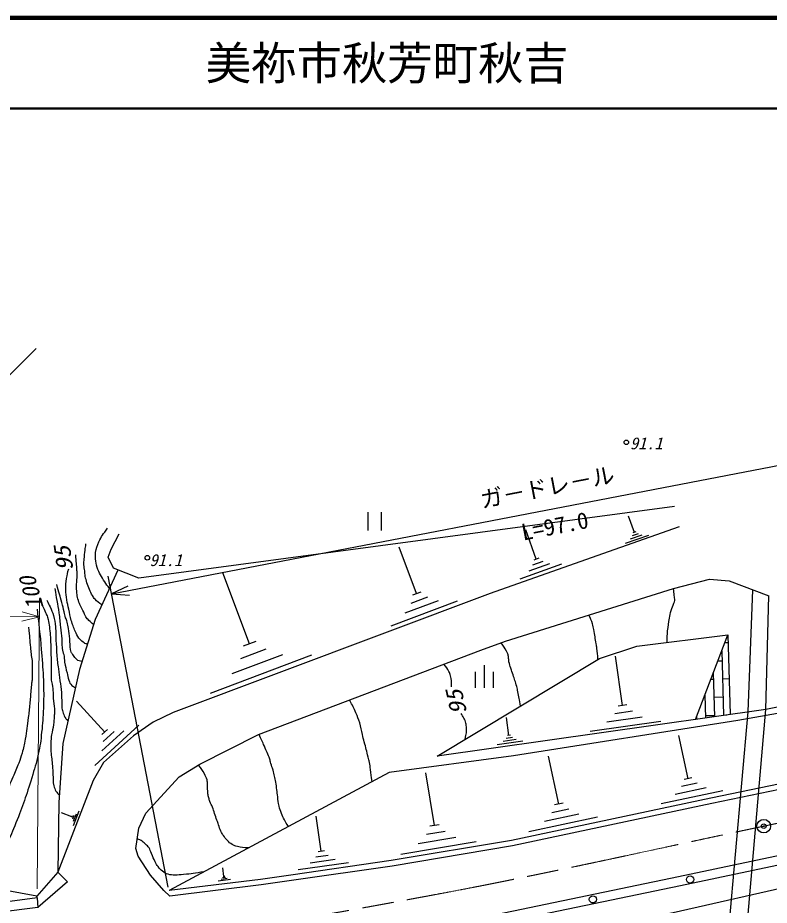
# Model space of a CAD drawing. Units: millimetres, scale not verified. Extents: x 40000 to 680000, y 20000 to 380000.
# Drawn here: x 384296 to 467132, y 282138 to 380000 of the extents above; entities that cross this region are included whole.
import ezdxf
from ezdxf.enums import TextEntityAlignment as Align

# ---------------------------------------------------------------- set-up
doc = ezdxf.new("R2010")
doc.units = ezdxf.units.MM
doc.header["$LTSCALE"] = 1000
doc.header["$PDMODE"] = 32
doc.header["$PDSIZE"] = 500
doc.linetypes.add('CHAIN', pattern=[18.5, 12, -1.5, 3.5, -1.5])
for name, color, linetype, lineweight in [('M-BGD', 7, 'Continuous', 25), ('M-BMK', 2, 'CHAIN', 13), ('M-BMK-SRVR', 3, 'Continuous', 25), ('M-STR-HTXT', 7, 'Continuous', 13), ('M-STR-STRC', 7, 'Continuous', 25), ('M-TTL', 2, 'Continuous', 140), ('M-TTL-LINE', 7, 'Continuous', 50)]:
    doc.layers.add(name, color=color, linetype=linetype, lineweight=lineweight)
doc.layers.add('M-TTL-TXT', color=7, linetype='Continuous')
doc.styles.add('@ＭＳ ゴシック', font='')
doc.styles.add('ＭＳ ゴシック', font='')
doc.styles.get('@ＭＳ ゴシック').set_extended_font_data('@MS Gothic')
doc.styles.get('ＭＳ ゴシック').set_extended_font_data('MS Gothic')

msp = doc.modelspace()

# ---------------------------------------------------------------- linework, layer by layer
at = {"layer": 'M-BGD'}
for p, q in [((422890, 325467), (422890, 323467)), ((424390, 323467), (424390, 325467)), ((452269, 323242), (451630, 325051)), ((441452, 320302), (440315, 323521)), ((453098, 322953), (451806, 322497)), ((452684, 323098), (452038, 322869)), ((452431, 323299), (452108, 323185)), ((453835, 322923), (451251, 322010)), ((428260, 316496), (426336, 321624)), ((442189, 320045), (441040, 319639)), ((441739, 320404), (441165, 320201)), ((444238, 319735), (439640, 318111)), ((442926, 319788), (440627, 318976)), ((409837, 310956), (406898, 318791)), ((429450, 316107), (427619, 315420)), ((428718, 316668), (427802, 316324)), ((464794, 303451), (465313, 316927)), ((466765, 303731), (467086, 316264)), ((432747, 315672), (425421, 312924)), ((430641, 315718), (426978, 314344)), ((410536, 311218), (409137, 310694)), ((411656, 310362), (408857, 309312)), ((462256, 311115), (462611, 311125)), ((416693, 309697), (405499, 305499)), ((413475, 309767), (407878, 307668)), ((450960, 304167), (450185, 309615)), ((461895, 310176), (462101, 303068)), ((435750, 306122), (435750, 308622)), ((461477, 309091), (461926, 309104)), ((434750, 306122), (434750, 307872)), ((436750, 306122), (436750, 307872)), ((460964, 307760), (461105, 302926)), ((460698, 307068), (460984, 307076)), ((461984, 307105), (462727, 307127)), ((460034, 305344), (460108, 302784)), ((393882, 301233), (390780, 304640)), ((459919, 305044), (460043, 305048)), ((461042, 305077), (462042, 305106)), ((452043, 303528), (450098, 303251)), ((451446, 304237), (450473, 304098)), ((462181, 273724), (464794, 303451)), ((464197, 274040), (466765, 303731)), ((438439, 300866), (438158, 302838)), ((453127, 302888), (449236, 302334)), ((459104, 302928), (459112, 302642)), ((460101, 303049), (461100, 303078)), ((462100, 303107), (462446, 303117)), ((397645, 301988), (392777, 297557)), ((394186, 301510), (393577, 300956)), ((455183, 302386), (447401, 301279)), ((395985, 301367), (393551, 299152)), ((394933, 301300), (393716, 300192)), ((438831, 300634), (438127, 300534)), ((438615, 300891), (438263, 300841)), ((458178, 296081), (457165, 300839)), ((439968, 300221), (437151, 299820)), ((439223, 300403), (437815, 300202)), ((443934, 293293), (442810, 298570)), ((430242, 290931), (429269, 296748)), ((459172, 295583), (457473, 295221)), ((458603, 296172), (457753, 295991)), ((462010, 294766), (455214, 293319)), ((460166, 295084), (456768, 294360)), ((445037, 292740), (443152, 292338)), ((444405, 293393), (443463, 293193)), ((390244, 291898), (389103, 292336)), ((390283, 292000), (390204, 291796)), ((390485, 292039), (390328, 291632)), ((390726, 292180), (390413, 291365)), ((391045, 292525), (390419, 290895)), ((417751, 288088), (417195, 291974)), ((448185, 291834), (440646, 290229)), ((446139, 292187), (442370, 291384)), ((430761, 291018), (429723, 290844)), ((431420, 290274), (429342, 289927)), ((434813, 289133), (426504, 287744)), ((432597, 289617), (428443, 288922)), ((418098, 288138), (417404, 288038)), ((420766, 286820), (415214, 286025)), ((419298, 287176), (416522, 286779)), ((418525, 287632), (417137, 287433)), ((388718, 285784), (386385, 283126)), ((388718, 285784), (389765, 284728)), ((407024, 285302), (406907, 286253)), ((407753, 284979), (406395, 284811)), ((407397, 285073), (406718, 284989)), ((407210, 285188), (406871, 285146)), ((407109, 285313), (406939, 285292)), ((386438, 282955), (386385, 283126)), ((386438, 282955), (386516, 281839))]:
    msp.add_line(p, q, dxfattribs=at)
for points in [[(456707, 326093), (397634, 318195), (394864, 319293), (394272, 320507), (394593, 321404), (395467, 323098)], [(457201, 323856), (447508, 320463), (436369, 316498), (401418, 303389), (399235, 302310), (397051, 300814), (393733, 297860), (392601, 295892), (388718, 285784)], [(395342, 319104), (392830, 313639), (391087, 308119), (389267, 299967), (388830, 293477), (388718, 285784)], [(401057, 283155), (400406, 283753), (398931, 285445), (397579, 287568), (397293, 288412), (397657, 290620), (398397, 292308), (402086, 296284), (404354, 297680), (410818, 300979), (435342, 310269), (438044, 311264), (456584, 317055), (460561, 318087), (462727, 317893), (467086, 316264)], [(564387, 318784), (559146, 315304), (543112, 311796), (532016, 309387), (495636, 301349), (493175, 300991), (482366, 298437), (460680, 293947), (438732, 289273), (425473, 287056), (414391, 285454), (411048, 284992), (400983, 283750)], [(486749, 307692), (466765, 303731), (430536, 298576), (448432, 309340), (452539, 310715), (462586, 311973)], [(458987, 302625), (462586, 311973), (462842, 303173)], [(566002, 309055), (544558, 304223), (533169, 301563), (525159, 299860), (485862, 291329), (457129, 285260), (436102, 280887), (418134, 276920), (402713, 273960), (391692, 271329), (389537, 270209), (387762, 269226), (385383, 267286), (384258, 266089), (382940, 264159), (382087, 262550), (381414, 260950), (380819, 258372), (380891, 257255), (380540, 252316), (380047, 246170)], [(566166, 308067), (544781, 303248), (533387, 300587), (525369, 298882), (486071, 290351), (457334, 284281), (436312, 279909), (418336, 275941), (402923, 272982), (392044, 270384), (389998, 269321)], [(495376, 301312), (488041, 306827), (463664, 302508), (438948, 298623), (425222, 296771), (400983, 283750)], [(493324, 300358), (484252, 298215), (460804, 293360), (438844, 288684), (425566, 286463), (414475, 284860), (411126, 284397), (401057, 283155)], [(488073, 288036), (476862, 285791), (470467, 284444), (456534, 281291), (440943, 278031), (403771, 270423), (397436, 269001), (394647, 268373), (390014, 266614), (388583, 265620), (386638, 262939), (384362, 257507)], [(386385, 283126), (374974, 285221), (368641, 286695), (361942, 285421), (352045, 284294), (346567, 283868), (340282, 283499), (322992, 282546), (315624, 275395)], [(389765, 284728), (386514, 281876), (347106, 276932), (329725, 275615), (324092, 275344), (315643, 274895), (288127, 274229), (283504, 274102), (263669, 273526), (252491, 273189), (242349, 274098), (226572, 276240), (225485, 276258), (212566, 278435), (203571, 280077), (184657, 284118)], [(386438, 282955), (347065, 277706), (329701, 276114), (324066, 275843), (315781, 275399), (288114, 274728), (283490, 274601), (263654, 274026), (252505, 273690), (242405, 274595), (226610, 276739), (225531, 276757), (212652, 278927), (203669, 280568), (184762, 284607)]]:
    msp.add_lwpolyline(points, dxfattribs=at)
for centre, radius in [((451376, 333183), 250), ((398578, 320456), 250), ((458404, 284982), 400), ((447695, 282787), 400)]:
    msp.add_circle(centre, radius, dxfattribs=at)
for points, knots in [([(394411, 317079), (394157, 317397), (394088, 317502), (393898, 317785), (393500, 318376), (393285, 318727), (393044, 319398), (392918, 319750), (392913, 319968), (392880, 320340), (392855, 320612), (392832, 320769), (392874, 321040), (392946, 321511), (393058, 321763), (393244, 322202), (393515, 322842), (393713, 323063), (394197, 323704)], [0, 0, 0, 0, 1, 1, 1, 2, 2, 2, 3, 3, 3, 4, 4, 4, 5, 5, 5, 6, 6, 6, 6]), ([(393570, 315249), (393209, 315502), (393064, 315580), (392819, 315871), (392692, 316022), (392626, 316112), (392522, 316280), (392367, 316529), (392304, 316684), (392191, 316955), (392074, 317236), (392015, 317397), (391926, 317689), (391840, 317970), (391792, 318129), (391738, 318418), (391696, 318642), (391699, 318772), (391673, 318998), (391642, 319263), (391605, 319409), (391591, 319675), (391578, 319919), (391603, 320057), (391619, 320301), (391646, 320692), (391666, 320911), (391717, 321299), (391751, 321565), (391764, 321653), (391817, 321978)], [0, 0, 0, 0, 1, 1, 1, 2, 2, 2, 3, 3, 3, 4, 4, 4, 5, 5, 5, 6, 6, 6, 7, 7, 7, 8, 8, 8, 9, 9, 9, 10, 10, 10, 10]), ([(392658, 313094), (392410, 313284), (392329, 313342), (392146, 313529), (391995, 313683), (391904, 313768), (391786, 313949), (391720, 314051), (391718, 314127), (391666, 314237), (391522, 314542), (391422, 314703), (391276, 315007), (391174, 315221), (391117, 315343), (391036, 315567), (390941, 315830), (390904, 315984), (390851, 316259), (390810, 316471), (390808, 316593), (390796, 316808), (390781, 317079), (390781, 317231), (390786, 317503), (390793, 317913), (390850, 318142), (390844, 318553), (390842, 318753), (390831, 318865), (390820, 319064), (390785, 319738), (390758, 319956), (390683, 320787)], [0, 0, 0, 0, 1, 1, 1, 2, 2, 2, 3, 3, 3, 4, 4, 4, 5, 5, 5, 6, 6, 6, 7, 7, 7, 8, 8, 8, 9, 9, 9, 10, 10, 10, 11, 11, 11, 11]), ([(391963, 310892), (391740, 310996), (391663, 311036), (391490, 311159), (391290, 311303), (391177, 311394), (391034, 311595), (390840, 311866), (390770, 312044), (390636, 312350), (390435, 312806), (390335, 313069), (390192, 313546), (390050, 314022), (390017, 314300), (389915, 314786), (389831, 315180), (389775, 315400), (389714, 315798), (389645, 316252), (389601, 316508), (389594, 316966), (389587, 317439), (389609, 317706), (389679, 318174), (389743, 318596), (389781, 318750), (389913, 319242)], [0, 0, 0, 0, 1, 1, 1, 2, 2, 2, 3, 3, 3, 4, 4, 4, 5, 5, 5, 6, 6, 6, 7, 7, 7, 8, 8, 8, 9, 9, 9, 9]), ([(391373, 309024), (391122, 309073), (390976, 309067), (390804, 309228), (390754, 309275), (390732, 309306), (390688, 309358), (390553, 309518), (390492, 309620), (390366, 309788), (390289, 309892), (390224, 309938), (390168, 310055), (390123, 310150), (390131, 310216), (390117, 310321), (390054, 310778), (390071, 311039), (390026, 311498), (389981, 311957), (389950, 312214), (389879, 312670), (389836, 312938), (389815, 313089), (389745, 313351), (389693, 313545), (389631, 313643), (389575, 313836), (389502, 314085), (389483, 314230), (389421, 314482), (389322, 314885), (389260, 315109), (389153, 315510), (388943, 316297), (388868, 316546), (388590, 317519)], [0, 0, 0, 0, 1, 1, 1, 2, 2, 2, 3, 3, 3, 4, 4, 4, 5, 5, 5, 6, 6, 6, 7, 7, 7, 8, 8, 8, 9, 9, 9, 10, 10, 10, 11, 11, 11, 12, 12, 12, 12]), ([(388374, 317072), (388479, 316425), (388506, 316262), (388594, 315743), (388685, 315210), (388753, 314915), (388831, 314380), (388920, 313764), (388945, 313416), (389011, 312797), (389064, 312296), (389090, 312015), (389138, 311512), (389190, 310955), (389134, 310630), (389260, 310085), (389289, 309959), (389332, 309896), (389361, 309770), (389435, 309454), (389404, 309265), (389457, 308946), (389535, 308474), (389615, 308217), (389726, 307752), (389800, 307443), (389814, 307261), (389923, 306963), (390015, 306714), (390062, 306549), (390262, 306377), (390395, 306263), (390472, 306219), (390648, 306150)], [0, 0, 0, 0, 1, 1, 1, 2, 2, 2, 3, 3, 3, 4, 4, 4, 5, 5, 5, 6, 6, 6, 7, 7, 7, 8, 8, 8, 9, 9, 9, 10, 10, 10, 11, 11, 11, 11]), ([(455879, 311133), (455887, 311723), (455892, 311894), (455935, 312379), (455984, 312929), (456040, 313235), (456136, 313779), (456196, 314115), (456233, 314303), (456319, 314633), (456405, 314963), (456503, 315133), (456619, 315454), (456660, 315566), (456713, 315623), (456723, 315743), (456741, 315958), (456680, 316078), (456656, 316293), (456623, 316590), (456616, 316687), (456584, 317055)], [0, 0, 0, 0, 1, 1, 1, 2, 2, 2, 3, 3, 3, 4, 4, 4, 5, 5, 5, 6, 6, 6, 7, 7, 7, 7]), ([(387040, 315162), (387196, 314811), (387238, 314719), (387356, 314432), (387442, 314222), (387507, 314110), (387570, 313892), (387761, 313230), (387774, 312835), (387854, 312150), (387930, 311496), (387912, 311124), (387936, 310465), (387957, 309900), (387962, 309583), (387973, 309017), (387985, 308384), (387973, 308030), (387988, 307397), (387993, 307166), (387978, 307035), (388012, 306807), (388028, 306694), (388060, 306635), (388081, 306522), (388214, 305805), (388163, 305386), (388232, 304660), (388275, 304204), (388350, 303952), (388354, 303494), (388356, 303284), (388322, 303168), (388306, 302958), (388278, 302604), (388292, 302402), (388244, 302050), (388185, 301610), (388081, 301376), (388019, 300937), (387982, 300672), (387963, 300523), (387951, 300257), (387931, 299808), (387934, 299555), (387959, 299106), (387993, 298472), (388070, 298121), (388122, 297489), (388152, 297122), (388145, 296915), (388172, 296548), (388208, 296061), (388161, 295777), (388277, 295303), (388334, 295068), (388376, 294931), (388507, 294727), (388626, 294541), (388700, 294471), (388886, 294306)], [0, 0, 0, 0, 1, 1, 1, 2, 2, 2, 3, 3, 3, 4, 4, 4, 5, 5, 5, 6, 6, 6, 7, 7, 7, 8, 8, 8, 9, 9, 9, 10, 10, 10, 11, 11, 11, 12, 12, 12, 13, 13, 13, 14, 14, 14, 15, 15, 15, 16, 16, 16, 17, 17, 17, 18, 18, 18, 19, 19, 19, 20, 20, 20, 20]), ([(387492, 315765), (387676, 315427), (387727, 315328), (387859, 315038), (388024, 314677), (388126, 314475), (388228, 314091), (388355, 313611), (388393, 313332), (388449, 312837), (388519, 312222), (388474, 311872), (388508, 311254), (388525, 310951), (388547, 310781), (388564, 310478), (388579, 310207), (388568, 310055), (388590, 309785), (388640, 309162), (388694, 308816), (388773, 308197), (388838, 307688), (388886, 307405), (388950, 306896), (389013, 306389), (389066, 306106), (389102, 305597), (389134, 305149), (389132, 304897), (389148, 304449), (389156, 304225), (389138, 304097), (389166, 303875), (389193, 303658), (389223, 303537), (389300, 303332), (389392, 303089), (389423, 302934), (389585, 302731), (389670, 302623), (389709, 302578), (389828, 302477)], [0, 0, 0, 0, 1, 1, 1, 2, 2, 2, 3, 3, 3, 4, 4, 4, 5, 5, 5, 6, 6, 6, 7, 7, 7, 8, 8, 8, 9, 9, 9, 10, 10, 10, 11, 11, 11, 12, 12, 12, 13, 13, 13, 14, 14, 14, 14]), ([(386418, 314783), (386707, 312311), (386799, 311652), (386948, 309637), (387037, 308425), (387108, 307746), (387135, 306531), (387159, 305486), (387163, 304899), (387120, 303855), (387078, 302822), (387045, 302243), (386931, 301215), (386826, 300268), (386770, 299733), (386563, 298803), (386331, 297766), (386149, 297197), (385835, 296181), (385229, 294220), (384851, 293131), (384092, 291224), (383719, 290285), (383542, 289735), (383026, 288866), (382669, 288264), (382428, 287950), (381990, 287405), (381522, 286823), (381222, 286528), (380696, 285998), (380074, 285372), (379837, 285176), (379023, 284477)], [0, 0, 0, 0, 1, 1, 1, 2, 2, 2, 3, 3, 3, 4, 4, 4, 5, 5, 5, 6, 6, 6, 7, 7, 7, 8, 8, 8, 9, 9, 9, 10, 10, 10, 11, 11, 11, 11]), ([(448255, 309233), (448214, 309832), (448212, 310000), (448140, 310487), (448113, 310670), (448096, 310772), (448064, 310955), (447956, 311569), (447902, 311914), (447781, 312526), (447731, 312780), (447717, 312926), (447649, 313175), (447540, 313568), (447455, 313708), (447240, 314136)], [0, 0, 0, 0, 1, 1, 1, 2, 2, 2, 3, 3, 3, 4, 4, 4, 5, 5, 5, 5]), ([(385487, 312802), (385584, 311705), (385606, 311428), (385690, 310549), (385716, 310276), (385718, 310122), (385758, 309851), (385799, 309570), (385852, 309418), (385882, 309136), (385909, 308878), (385889, 308731), (385892, 308471), (385896, 308031), (385898, 307784), (385892, 307344), (385891, 307238), (385891, 307179), (385882, 307073), (385867, 306901), (385838, 306806), (385816, 306634), (385777, 306326), (385774, 306151), (385748, 305840), (385698, 305250), (385676, 304919), (385622, 304330), (385568, 303744), (385533, 303416), (385461, 302832), (385345, 301894), (385286, 301367), (385116, 300439), (385004, 299832), (384933, 299492), (384767, 298898), (384645, 298465), (384561, 298227), (384403, 297806), (384174, 297199), (384006, 296875), (383754, 296276), (383430, 295504), (383265, 295065), (382933, 294296), (382590, 293501), (382389, 293058), (382024, 292272), (381758, 291700), (381615, 291377), (381322, 290818), (381009, 290220), (380817, 289893), (380465, 289317), (380071, 288670), (379861, 288298), (379408, 287691), (378988, 287128), (378755, 286804), (378256, 286310), (377931, 285988), (377712, 285848), (377358, 285557), (377055, 285309), (376957, 285230), (376576, 284927)], [0, 0, 0, 0, 1, 1, 1, 2, 2, 2, 3, 3, 3, 4, 4, 4, 5, 5, 5, 6, 6, 6, 7, 7, 7, 8, 8, 8, 9, 9, 9, 10, 10, 10, 11, 11, 11, 12, 12, 12, 13, 13, 13, 14, 14, 14, 15, 15, 15, 16, 16, 16, 17, 17, 17, 18, 18, 18, 19, 19, 19, 20, 20, 20, 21, 21, 21, 22, 22, 22, 22]), ([(439721, 304100), (439587, 304866), (439557, 305069), (439427, 305685), (439378, 305916), (439362, 306048), (439297, 306276), (439154, 306778), (439062, 307055), (438895, 307550), (438800, 307833), (438730, 307986), (438642, 308271), (438558, 308540), (438495, 308688), (438444, 308965), (438407, 309163), (438413, 309278), (438388, 309478), (438369, 309627), (438381, 309716), (438332, 309858), (438288, 309987), (438240, 310049), (438176, 310168), (437974, 310549), (437871, 310667), (437571, 311090)], [0, 0, 0, 0, 1, 1, 1, 2, 2, 2, 3, 3, 3, 4, 4, 4, 5, 5, 5, 6, 6, 6, 7, 7, 7, 8, 8, 8, 9, 9, 9, 9]), ([(432124, 306239), (432096, 306793), (432111, 306986), (431985, 307442), (431933, 307631), (431904, 307738), (431828, 307919), (431679, 308273), (431552, 308389), (431270, 308727)], [0, 0, 0, 0, 1, 1, 1, 2, 2, 2, 3, 3, 3, 3]), ([(423363, 295772), (423269, 296423), (423244, 296587), (423173, 297110), (423131, 297413), (423127, 297586), (423069, 297885), (423023, 298119), (422981, 298246), (422923, 298476), (422758, 299127), (422664, 299492), (422495, 300142), (422413, 300460), (422363, 300637), (422284, 300956), (422159, 301459), (422142, 301755), (421986, 302250), (421848, 302685), (421754, 302923), (421578, 303344), (421336, 303923), (421223, 304116), (420863, 304784)], [0, 0, 0, 0, 1, 1, 1, 2, 2, 2, 3, 3, 3, 4, 4, 4, 5, 5, 5, 6, 6, 6, 7, 7, 7, 8, 8, 8, 8]), ([(433631, 300438), (433731, 301055), (433801, 301276), (433747, 301812), (433725, 302029), (433736, 302160), (433660, 302364), (433575, 302591), (433498, 302706), (433385, 302920), (433311, 303061), (433286, 303107), (433190, 303278)], [0, 0, 0, 0, 1, 1, 1, 2, 2, 2, 3, 3, 3, 4, 4, 4, 4]), ([(414134, 290815), (413915, 291150), (413849, 291249), (413696, 291544), (413552, 291820), (413481, 291979), (413367, 292268), (413246, 292576), (413173, 292748), (413095, 293069), (412998, 293464), (413003, 293696), (412950, 294099), (412909, 294404), (412892, 294576), (412854, 294881), (412814, 295200), (412809, 295382), (412750, 295698), (412651, 296227), (412584, 296521), (412438, 297039), (412355, 297335), (412280, 297491), (412192, 297785), (412139, 297964), (412133, 298072), (412071, 298249), (411872, 298815), (411712, 299114), (411476, 299665), (411250, 300190), (411177, 300357), (410889, 301006)], [0, 0, 0, 0, 1, 1, 1, 2, 2, 2, 3, 3, 3, 4, 4, 4, 5, 5, 5, 6, 6, 6, 7, 7, 7, 8, 8, 8, 9, 9, 9, 10, 10, 10, 11, 11, 11, 11]), ([(409742, 288455), (409174, 288489), (408972, 288477), (408505, 288618), (408276, 288687), (408140, 288715), (407929, 288830), (407690, 288961), (407590, 289090), (407401, 289287), (407213, 289482), (407120, 289604), (406965, 289825), (406840, 290003), (406778, 290110), (406683, 290305), (406556, 290567), (406535, 290734), (406436, 291007), (406366, 291201), (406321, 291308), (406253, 291502), (406149, 291795), (406102, 291963), (406001, 292257), (405907, 292530), (405860, 292686), (405755, 292955), (405660, 293198), (405578, 293322), (405485, 293565), (405423, 293728), (405391, 293821), (405347, 293989), (405305, 294153), (405281, 294245), (405256, 294412), (405235, 294550), (405242, 294629), (405234, 294769), (405219, 295022), (405217, 295164), (405201, 295418), (405188, 295638), (405212, 295766), (405161, 295980), (405097, 296250), (404994, 296380), (404866, 296627), (404657, 297031), (404546, 297163), (404228, 297602)], [0, 0, 0, 0, 1, 1, 1, 2, 2, 2, 3, 3, 3, 4, 4, 4, 5, 5, 5, 6, 6, 6, 7, 7, 7, 8, 8, 8, 9, 9, 9, 10, 10, 10, 11, 11, 11, 12, 12, 12, 13, 13, 13, 14, 14, 14, 15, 15, 15, 16, 16, 16, 17, 17, 17, 17]), ([(404855, 285830), (403774, 285659), (403473, 285594), (402579, 285525), (402205, 285495), (401995, 285450), (401620, 285467), (401328, 285480), (401154, 285460), (400876, 285549), (400612, 285635), (400467, 285710), (400247, 285880), (400028, 286049), (399928, 286174), (399759, 286393), (399614, 286582), (399567, 286711), (399456, 286922), (399271, 287276), (399188, 287486), (399026, 287851), (398920, 288092), (398905, 288250), (398766, 288473), (398657, 288648), (398548, 288711), (398400, 288853), (398256, 288991), (398180, 289076), (398017, 289191), (397821, 289330), (397725, 289364), (397468, 289470)], [0, 0, 0, 0, 1, 1, 1, 2, 2, 2, 3, 3, 3, 4, 4, 4, 5, 5, 5, 6, 6, 6, 7, 7, 7, 8, 8, 8, 9, 9, 9, 10, 10, 10, 11, 11, 11, 11])]:
    msp.add_open_spline(points, degree=3, knots=knots, dxfattribs=at)
at = {"layer": 'M-BMK'}
msp.add_open_spline([(565334, 313074), (563109, 312244), (562469, 312031), (560603, 311454), (557850, 310602), (556264, 310267), (553447, 309660), (549816, 308879), (547759, 308554), (544113, 307843), (537812, 306614), (534251, 306078), (527983, 304689), (519769, 302868), (515232, 301573), (507068, 299540), (503266, 298594), (501155, 297990), (497340, 297097), (493154, 296117), (490779, 295701), (486564, 294859), (482748, 294096), (480596, 293743), (476780, 292987), (472767, 292192), (470529, 291700), (466526, 290856), (456346, 288711), (450665, 287404), (440475, 285308), (434235, 284024), (430724, 283381), (424457, 282233), (415768, 280640), (410880, 279863), (402157, 278468), (396447, 277555), (393235, 277131), (387512, 276310), (380209, 275263), (376107, 274754), (368792, 273794), (367114, 273574), (366174, 273450), (364493, 273253), (360611, 272799), (358435, 272555), (354544, 272191), (345262, 271324), (340054, 270933), (330756, 270268), (326053, 269932), (323412, 269819), (318701, 269625), (311670, 269335), (307726, 269267), (300689, 269199), (293932, 269133), (290147, 269306), (283390, 269297), (277830, 269290), (274715, 269245), (269155, 269170), (264198, 269102), (261423, 268862), (256465, 268893), (254598, 268904), (253551, 268960), (251689, 269094), (248199, 269345), (246253, 269612), (242785, 270078), (238113, 270707), (235525, 271258), (230874, 272026), (229610, 272235), (228910, 272411), (227638, 272565), (226990, 272644), (226620, 272619), (225972, 272695), (222856, 273062), (221127, 273399), (218031, 273908), (208413, 275490), (203024, 276378), (193449, 278204), (189637, 278930), (187522, 279447), (183752, 280368), (178429, 281669), (175468, 282488), (170213, 284039), (162854, 286212), (158748, 287490), (151449, 289857), (139447, 293751), (132713, 295917), (120862, 300249), (113438, 302962), (109358, 304689), (102012, 307608), (98090, 309166), (95909, 310078), (91992, 311649), (87391, 313494), (84799, 314490), (80210, 316363), (78827, 316927), (78390, 317103), (76671, 317814)], degree=3, knots=[0, 0, 0, 0, 1, 1, 1, 2, 2, 2, 3, 3, 3, 4, 4, 4, 5, 5, 5, 6, 6, 6, 7, 7, 7, 8, 8, 8, 9, 9, 9, 10, 10, 10, 11, 11, 11, 12, 12, 12, 13, 13, 13, 14, 14, 14, 15, 15, 15, 16, 16, 16, 17, 17, 17, 18, 18, 18, 19, 19, 19, 20, 20, 20, 21, 21, 21, 22, 22, 22, 23, 23, 23, 24, 24, 24, 25, 25, 25, 26, 26, 26, 27, 27, 27, 28, 28, 28, 29, 29, 29, 30, 30, 30, 31, 31, 31, 32, 32, 32, 33, 33, 33, 34, 34, 34, 35, 35, 35, 36, 36, 36, 37, 37, 37, 37], dxfattribs=at)
at = {"layer": 'M-BMK-SRVR'}
msp.add_circle((466526, 290856), 750, dxfattribs=at)
msp.add_point((466526, 290856), dxfattribs=at)
at = {"layer": 'M-STR-HTXT'}
for p, q in [((382807, 340000), (386343, 343536)), ((386691, 313953), (185028, 315603)), ((386446, 283955), (386708, 315953)), ((386691, 313953), (384764, 314487)), ((384755, 313452), (386691, 313953))]:
    msp.add_line(p, q, dxfattribs=at)
at = {"layer": 'M-STR-STRC'}
for p, q in [((394625, 316464), (491645, 335198)), ((400867, 284137), (394246, 318428)), ((396424, 317339), (394625, 316464)), ((394625, 316464), (396620, 316322))]:
    msp.add_line(p, q, dxfattribs=at)
at = {"layer": 'M-TTL'}
msp.add_line((680000, 380000), (40000, 380000), dxfattribs=at)
at = {"layer": 'M-TTL-LINE'}
msp.add_line((40000, 370000), (680000, 370000), dxfattribs=at)

# ---------------------------------------------------------------- texts
at = {"layer": 'M-BGD', "style": 'ＭＳ ゴシック', "oblique": 15}
for p in [(453582, 333072), (400618, 320195)]:
    msp.add_text('91.1', height=1320, dxfattribs=at).set_placement(p, align=Align.MIDDLE_CENTER)
at = {"layer": 'M-BGD', "style": 'ＭＳ ゴシック', "oblique": 15, "width": 1.1}
for rotation, p in [(98.13, (389325, 320351)), (102.724, (432626, 304514))]:
    msp.add_text('95', height=1833, rotation=rotation, dxfattribs=at).set_placement(p, align=Align.MIDDLE_CENTER)
at = {"layer": 'M-BGD', "style": 'ＭＳ ゴシック', "oblique": 15}
msp.add_text('100', height=1833, rotation=105.555, dxfattribs=at).set_placement((385783, 316531), align=Align.MIDDLE_CENTER)
at = {"layer": 'M-STR-STRC', "style": 'ＭＳ ゴシック'}
msp.add_text('ガ－ドレ－ル', height=1833, rotation=10.929, dxfattribs=at).set_placement((442946, 326813), align=Align.BOTTOM_CENTER)
at = {"layer": 'M-STR-STRC', "style": '@ＭＳ ゴシック'}
msp.add_text('L=97.0', height=1833, rotation=10.929, dxfattribs=at).set_placement((443325, 324849), align=Align.TOP_CENTER)
at = {"layer": 'M-TTL-TXT', "style": 'ＭＳ ゴシック'}
msp.add_text('美祢市秋芳町秋吉', height=3666, dxfattribs=at).set_placement((405024, 375000), align=Align.MIDDLE_LEFT)

doc.saveas('drawing.dxf')
